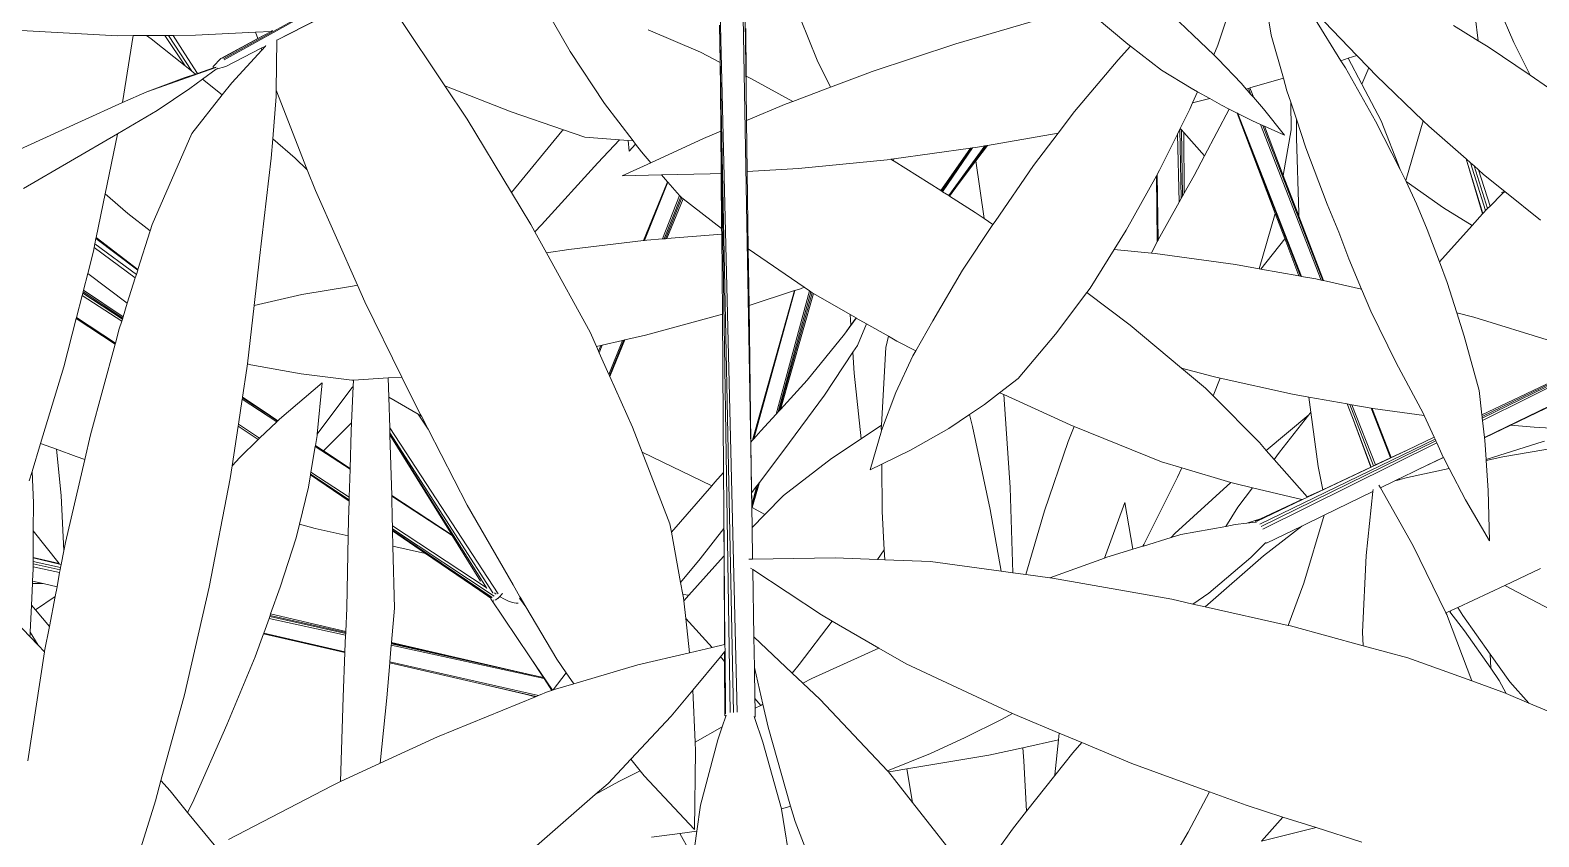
# Model space of a CAD drawing. Header units: millimetres. Extents: x 18 to 174501, y 22 to 24571.
# Drawn here: x 22098.4 to 22337.6, y 15896.5 to 16024.5 of the extents above; entities that cross this region are included whole.
import ezdxf

# ---------------------------------------------------------------- set-up
doc = ezdxf.new("R2010")
doc.units = ezdxf.units.MM
doc.header["$MEASUREMENT"] = 0
doc.layers.add('Edges', color=7, linetype='Continuous', lineweight=18)

# ---------------------------------------------------------------- blocks, each defined once
blk = doc.blocks.new('BAMBOOPLAN')
at = {"layer": 'Edges'}
for p, q in [((2.5175, 1.8191), (3.5156, 2.3341)), ((3.5114, 2.3166), (3.5606, 0.2952)), ((3.5933, 0.7654), (3.5665, 2.3171)), ((3.5809, 1.7088), (3.5729, 2.317)), ((2.9433, 2.0792), (2.3983, 1.7749)), ((2.8444, 2.0245), (2.3966, 1.7766)), ((2.5175, 1.819), (2.7476, 1.936)), ((3.7416, 1.7738), (3.6827, 1.92)), ((4.6498, 1.8082), (4.6882, 1.9261)), ((4.7705, 1.8306), (4.7558, 1.9212)), ((3.1268, 1.8894), (3.182, 1.7934)), ((4.5939, 1.8305), (4.5298, 1.8908)), ((5.2863, 1.8926), (5.3203, 1.8143)), ((2.8982, 1.7157), (2.7935, 1.8727)), ((3.5206, 1.8533), (3.552, 0.2951)), ((3.5206, 1.8533), (3.5219, 1.7684)), ((3.5801, 1.8458), (3.5807, 1.7375)), ((4.056, 1.8112), (4.2522, 1.8686)), ((4.4454, 1.8105), (4.3712, 1.8721)), ((4.9284, 1.7726), (4.8684, 1.869)), ((4.9644, 1.7846), (4.8908, 1.8611)), ((5.2393, 1.8177), (5.1831, 1.8523)), ((5.2393, 1.8177), (5.2323, 1.8737)), ((1.9248, 1.8417), (2.1562, 1.8293)), ((2.1562, 1.8293), (2.1924, 1.8295)), ((2.1678, 1.6776), (2.1924, 1.8295)), ((2.1924, 1.8295), (2.2225, 1.8297)), ((2.2225, 1.8297), (2.2639, 1.83)), ((2.2325, 1.8225), (2.2225, 1.8297)), ((2.3097, 1.7614), (2.2325, 1.8225)), ((2.3097, 1.7614), (2.2639, 1.83)), ((2.2639, 1.83), (2.272, 1.83)), ((2.272, 1.83), (2.2824, 1.8301)), ((2.3253, 1.7491), (2.272, 1.83)), ((2.2824, 1.8301), (2.3094, 1.7881)), ((2.2824, 1.8301), (2.2828, 1.8301)), ((2.2828, 1.8301), (2.3335, 1.8305)), ((2.2828, 1.8301), (2.3094, 1.7881)), ((2.3335, 1.8305), (2.4694, 1.8373)), ((2.392, 1.7785), (2.4744, 1.8229)), ((2.3933, 1.7785), (2.4874, 1.8298)), ((2.4694, 1.8373), (2.5044, 1.8391)), ((2.4744, 1.8229), (2.4694, 1.8373)), ((2.4744, 1.8229), (2.4874, 1.8298)), ((2.4874, 1.8298), (2.5044, 1.8391)), ((2.5044, 1.8391), (2.5077, 1.8409)), ((2.5162, 1.706), (2.5175, 1.819)), ((2.5175, 1.8191), (2.5176, 1.8202)), ((2.5175, 1.819), (2.5175, 1.8191)), ((3.3585, 1.8431), (3.477, 1.792)), ((4.6401, 1.7862), (4.5939, 1.8305)), ((4.7981, 1.7331), (4.7705, 1.8306)), ((5.2619, 1.8038), (5.2393, 1.8177)), ((5.3203, 1.8143), (5.3567, 1.7398)), ((2.3094, 1.7881), (2.3378, 1.744)), ((2.391, 1.7779), (2.3736, 1.7596)), ((2.392, 1.7785), (2.391, 1.7779)), ((2.4018, 1.7594), (2.4821, 1.8008)), ((2.4155, 1.7228), (2.4834, 1.7969)), ((2.4821, 1.8008), (2.4915, 1.8057)), ((2.4834, 1.7969), (2.4821, 1.8008)), ((2.4834, 1.7969), (2.4915, 1.8057)), ((2.4915, 1.8057), (2.4929, 1.8073)), ((3.182, 1.7934), (3.2598, 1.676)), ((3.477, 1.792), (3.5219, 1.7684)), ((3.8644, 1.7473), (4.056, 1.8112)), ((4.4233, 1.7747), (4.4517, 1.8056)), ((4.4517, 1.8056), (4.4454, 1.8105)), ((4.5217, 1.7514), (4.4517, 1.8056)), ((4.6401, 1.7862), (4.6498, 1.8082)), ((4.6497, 1.7769), (4.6401, 1.7862)), ((4.9284, 1.7726), (4.945, 1.7782)), ((4.945, 1.7782), (4.9644, 1.7846)), ((4.9758, 1.7198), (4.945, 1.7782)), ((4.9913, 1.7566), (4.9644, 1.7846)), ((5.3567, 1.7398), (5.2619, 1.8038)), ((2.2228, 1.7023), (2.379, 1.7576)), ((2.3253, 1.7491), (2.3097, 1.7614)), ((2.3336, 1.7425), (2.3253, 1.7491)), ((2.3336, 1.7425), (2.3378, 1.744)), ((2.3378, 1.744), (2.3742, 1.7562)), ((2.3488, 1.7305), (2.3802, 1.7533)), ((2.3736, 1.7596), (2.3734, 1.7591)), ((2.3734, 1.7591), (2.3734, 1.7585)), ((2.3734, 1.7585), (2.3736, 1.7577)), ((2.3736, 1.7577), (2.3739, 1.7568)), ((2.3739, 1.7568), (2.3742, 1.7562)), ((2.3742, 1.7562), (2.38, 1.7582)), ((2.4018, 1.7594), (2.3802, 1.7533)), ((2.3802, 1.7533), (2.3818, 1.7545)), ((2.383, 1.7553), (2.3839, 1.756)), ((2.4004, 1.7594), (2.4006, 1.7595)), ((3.5219, 1.7684), (3.5228, 1.7097)), ((3.7716, 1.7126), (3.7416, 1.7738)), ((3.7716, 1.7126), (3.8623, 1.7466)), ((3.8623, 1.7466), (3.8644, 1.7473)), ((4.3247, 1.6572), (4.4233, 1.7747)), ((4.5889, 1.7102), (4.5217, 1.7514)), ((4.7028, 1.7212), (4.6497, 1.7769)), ((4.9384, 1.7565), (4.9284, 1.7726)), ((5.0063, 1.6358), (4.9384, 1.7565)), ((4.9758, 1.7198), (4.9913, 1.7566)), ((5.0084, 1.7389), (4.9913, 1.7566)), ((2.2228, 1.7023), (2.3074, 1.7337)), ((2.2465, 1.6598), (2.3206, 1.71)), ((2.3074, 1.7337), (2.3336, 1.7425)), ((2.3206, 1.71), (2.3488, 1.7305)), ((2.3936, 1.695), (2.3488, 1.7305)), ((2.3936, 1.695), (2.4155, 1.7228)), ((2.8982, 1.7157), (3.0484, 1.6566)), ((2.9485, 1.6403), (2.8982, 1.7157)), ((3.5228, 1.7097), (3.5443, 0.2945)), ((3.5236, 1.6132), (3.5228, 1.7097)), ((3.5807, 1.7375), (3.5912, 1.732)), ((3.5807, 1.7375), (3.5809, 1.7088)), ((3.5912, 1.732), (3.6862, 1.6805)), ((3.6862, 1.6805), (3.7716, 1.7126)), ((4.6031, 1.7023), (4.5889, 1.7102)), ((4.7139, 1.7084), (4.7028, 1.7212)), ((4.7148, 1.7087), (4.7191, 1.71)), ((4.7191, 1.71), (4.7221, 1.7108)), ((4.7244, 1.6964), (4.7191, 1.71)), ((4.7221, 1.7108), (4.7222, 1.7109)), ((4.7269, 1.6981), (4.7221, 1.7108)), ((4.7222, 1.7109), (4.7981, 1.7331)), ((4.7222, 1.7109), (4.7269, 1.6981)), ((4.8061, 1.7045), (4.7981, 1.7331)), ((5.0197, 1.6365), (4.9758, 1.7198)), ((5.1148, 1.6367), (5.0084, 1.7389)), ((5.3987, 1.7114), (5.3567, 1.7398)), ((2.0747, 1.6356), (2.1678, 1.6776)), ((2.1678, 1.6776), (2.2228, 1.7023)), ((2.3246, 1.6077), (2.3936, 1.695)), ((2.5084, 1.5957), (2.516, 1.6914)), ((2.516, 1.6914), (2.5162, 1.706)), ((2.5866, 1.5256), (2.5162, 1.706)), ((3.2598, 1.676), (3.3246, 1.5908)), ((3.5818, 1.6375), (3.5809, 1.7088)), ((3.5818, 1.6375), (3.6714, 1.675)), ((3.6714, 1.675), (3.6862, 1.6805)), ((4.5858, 1.6632), (4.5919, 1.6769)), ((4.5919, 1.6769), (4.6031, 1.7023)), ((4.5919, 1.6769), (4.631, 1.6868)), ((4.631, 1.6868), (4.6031, 1.7023)), ((4.6578, 1.6719), (4.631, 1.6868)), ((4.7139, 1.7084), (4.7148, 1.7087)), ((4.7158, 1.7062), (4.7139, 1.7084)), ((4.7158, 1.7062), (4.7148, 1.7087)), ((4.7244, 1.6964), (4.7158, 1.7062)), ((4.7301, 1.6899), (4.7244, 1.6964)), ((4.7301, 1.6899), (4.7269, 1.6981)), ((4.7531, 1.6635), (4.7301, 1.6899)), ((4.8146, 1.6788), (4.8061, 1.7045)), ((4.8159, 1.6158), (4.8146, 1.6788)), ((4.8273, 1.6405), (4.8146, 1.6788)), ((2.1565, 1.6072), (2.2465, 1.6598)), ((3.0484, 1.6566), (3.1667, 1.6159)), ((4.2879, 1.6087), (4.3247, 1.6572)), ((4.5641, 1.6193), (4.5858, 1.6632)), ((4.6753, 1.6631), (4.6193, 1.5572)), ((4.6753, 1.6631), (4.6578, 1.6719)), ((4.6936, 1.6539), (4.6753, 1.6631)), ((4.7795, 1.4263), (4.6936, 1.6539)), ((4.6939, 1.6537), (4.6936, 1.6539)), ((4.6939, 1.6537), (4.8364, 1.2842)), ((4.6949, 1.6532), (4.6939, 1.6537)), ((4.6949, 1.6532), (4.8393, 1.2837)), ((4.7283, 1.6364), (4.6949, 1.6532)), ((4.8003, 1.604), (4.7531, 1.6635)), ((1.8998, 1.5556), (2.0747, 1.6356)), ((1.9432, 1.4828), (2.1565, 1.6072)), ((2.1562, 1.6058), (2.1565, 1.6072)), ((2.2348, 1.4011), (2.3246, 1.6077)), ((3.0492, 1.474), (2.9485, 1.6403)), ((3.0492, 1.474), (3.1632, 1.6126)), ((3.1632, 1.6126), (3.1667, 1.6159)), ((3.1667, 1.6159), (3.2153, 1.5992)), ((3.4839, 1.5966), (3.5236, 1.6132)), ((3.5243, 1.5176), (3.5236, 1.6132)), ((3.5833, 1.5212), (3.5818, 1.6375)), ((4.1274, 1.5805), (4.2879, 1.6087)), ((4.2317, 1.5349), (4.2879, 1.6087)), ((4.5577, 1.6064), (4.5631, 1.6173)), ((4.5631, 1.6173), (4.5641, 1.6193)), ((4.5664, 1.4601), (4.5631, 1.6173)), ((4.5672, 1.6159), (4.5641, 1.6193)), ((4.5696, 1.4659), (4.5672, 1.6159)), ((4.5722, 1.6103), (4.5672, 1.6159)), ((4.5722, 1.6103), (4.5734, 1.4727)), ((4.6193, 1.5572), (4.5722, 1.6103)), ((4.7462, 1.6284), (4.7283, 1.6364)), ((4.8839, 1.2752), (4.7462, 1.6284)), ((4.7515, 1.626), (4.7462, 1.6284)), ((4.8872, 1.2744), (4.7515, 1.626)), ((4.755, 1.6244), (4.7515, 1.626)), ((4.8003, 1.604), (4.755, 1.6244)), ((4.7976, 1.5127), (4.755, 1.6244)), ((4.7976, 1.5127), (4.8159, 1.6158)), ((4.8274, 1.5978), (4.8273, 1.6405)), ((4.8489, 1.5752), (4.8273, 1.6405)), ((5.0624, 1.5264), (5.0063, 1.6358)), ((5.0624, 1.5264), (5.0197, 1.6365)), ((5.0751, 1.5008), (5.1148, 1.6367)), ((5.1275, 1.6244), (5.1148, 1.6367)), ((5.2119, 1.55), (5.1275, 1.6244)), ((2.1286, 1.471), (2.1562, 1.6058)), ((2.5049, 1.5514), (2.5084, 1.5957)), ((2.5592, 1.5517), (2.5084, 1.5957)), ((3.2153, 1.5992), (3.2938, 1.5931)), ((3.2446, 1.5413), (3.2938, 1.5931)), ((3.2938, 1.5931), (3.3137, 1.5916)), ((3.3157, 1.5674), (3.3137, 1.5916)), ((3.3137, 1.5916), (3.3246, 1.5908)), ((3.3157, 1.5674), (3.3302, 1.5834)), ((3.3246, 1.5908), (3.3302, 1.5834)), ((3.3302, 1.5834), (3.3434, 1.5661)), ((3.3649, 1.5415), (3.4839, 1.5966)), ((3.9155, 1.5503), (4.0889, 1.5742)), ((4.0915, 1.5745), (4.0244, 1.4766)), ((4.0935, 1.5748), (4.0259, 1.4757)), ((4.0397, 1.4669), (4.1212, 1.5794)), ((4.0401, 1.5038), (4.0889, 1.5742)), ((4.0409, 1.4662), (4.1245, 1.58)), ((4.0556, 1.4849), (4.1266, 1.5804)), ((4.0889, 1.5742), (4.0915, 1.5745)), ((4.0915, 1.5745), (4.0935, 1.5748)), ((4.0935, 1.5748), (4.1008, 1.5758)), ((4.1008, 1.5758), (4.1212, 1.5794)), ((4.1014, 1.5458), (4.1274, 1.5805)), ((4.1212, 1.5794), (4.1245, 1.58)), ((4.1245, 1.58), (4.1266, 1.5804)), ((4.1266, 1.5804), (4.1274, 1.5805)), ((4.5171, 1.5242), (4.5577, 1.6064)), ((4.5616, 1.4516), (4.5577, 1.6064)), ((4.8326, 1.4267), (4.8274, 1.5978)), ((4.8969, 1.4472), (4.8489, 1.5752)), ((2.4786, 1.325), (2.5049, 1.5514)), ((2.5866, 1.5256), (2.5592, 1.5517)), ((3.1175, 1.4009), (3.2446, 1.5413)), ((3.3001, 1.5116), (3.3649, 1.5415)), ((3.3434, 1.5661), (3.3649, 1.5415)), ((3.6993, 1.5282), (3.9, 1.5482)), ((3.9, 1.5482), (3.9088, 1.5494)), ((3.9088, 1.5494), (3.9155, 1.5503)), ((3.9088, 1.5494), (3.9144, 1.546)), ((3.9144, 1.546), (3.9155, 1.5503)), ((3.9144, 1.546), (3.9161, 1.545)), ((3.9161, 1.545), (4.0221, 1.4781)), ((4.0556, 1.4849), (4.1014, 1.5458)), ((4.12, 1.4149), (4.1014, 1.5458)), ((4.5956, 1.5126), (4.6193, 1.5572)), ((5.2493, 1.4256), (5.2119, 1.55)), ((5.212, 1.5499), (5.2119, 1.55)), ((5.2498, 1.4261), (5.212, 1.5499)), ((5.2221, 1.541), (5.212, 1.5499)), ((5.2221, 1.541), (5.256, 1.4327)), ((5.23, 1.534), (5.2221, 1.541)), ((2.6051, 1.4784), (2.5866, 1.5256)), ((3.3001, 1.5116), (3.3893, 1.5136)), ((3.3893, 1.5136), (3.4992, 1.516)), ((3.3893, 1.5136), (3.4028, 1.4982)), ((3.4992, 1.516), (3.5243, 1.5176)), ((3.5253, 1.3925), (3.5243, 1.5176)), ((3.5833, 1.5212), (3.6993, 1.5282)), ((3.5856, 1.3464), (3.5833, 1.5212)), ((4.1446, 1.4081), (4.2317, 1.5349)), ((4.4418, 1.3887), (4.5102, 1.5118)), ((4.5102, 1.5118), (4.5118, 1.5147)), ((4.5102, 1.5118), (4.5123, 1.3627)), ((4.5118, 1.5147), (4.5171, 1.5242)), ((4.5118, 1.5147), (4.5144, 1.3669)), ((4.5734, 1.4727), (4.5956, 1.5126)), ((4.8313, 1.4244), (4.7976, 1.5127)), ((5.0695, 1.5126), (5.0624, 1.5264)), ((5.075, 1.5007), (5.0695, 1.5126)), ((5.23, 1.534), (5.2607, 1.4374)), ((5.2399, 1.5253), (5.23, 1.534)), ((5.2399, 1.5253), (5.2664, 1.4432)), ((5.2516, 1.515), (5.2399, 1.5253)), ((5.2993, 1.4764), (5.2516, 1.515)), ((2.1082, 1.3718), (2.1286, 1.471)), ((2.1798, 1.4265), (2.1286, 1.471)), ((2.6999, 1.2638), (2.6051, 1.4784)), ((3.0932, 1.4015), (3.0492, 1.474)), ((3.4028, 1.4982), (3.3485, 1.3648)), ((3.4035, 1.4974), (3.3502, 1.365)), ((3.4028, 1.4982), (3.4035, 1.4974)), ((3.4035, 1.4974), (3.4299, 1.4671)), ((4.0221, 1.4781), (4.0401, 1.5038)), ((4.0221, 1.4781), (4.0222, 1.478)), ((4.0222, 1.478), (4.0401, 1.5038)), ((4.0222, 1.478), (4.0244, 1.4766)), ((4.0244, 1.4766), (4.0259, 1.4757)), ((4.0259, 1.4757), (4.0397, 1.4669)), ((4.0415, 1.4658), (4.0556, 1.4849)), ((4.5696, 1.4659), (4.5734, 1.4727)), ((5.075, 1.5007), (5.0751, 1.5008)), ((5.076, 1.4985), (5.075, 1.5007)), ((5.076, 1.4985), (5.1609, 1.439)), ((5.0993, 1.4483), (5.076, 1.4985)), ((5.2664, 1.4432), (5.2937, 1.4707)), ((5.2993, 1.4764), (5.2921, 1.4741)), ((5.2937, 1.4707), (5.2993, 1.4764)), ((5.3802, 1.4109), (5.2993, 1.4764)), ((3.391, 1.3685), (3.4299, 1.4671)), ((3.3951, 1.3688), (3.433, 1.4637)), ((3.3978, 1.369), (3.4354, 1.4619)), ((3.4383, 1.4596), (3.4009, 1.3693)), ((3.4299, 1.4671), (3.4327, 1.4639)), ((3.4327, 1.4639), (3.433, 1.4637)), ((3.433, 1.4637), (3.4354, 1.4619)), ((3.4354, 1.4619), (3.4383, 1.4596)), ((3.4383, 1.4596), (3.5253, 1.3925)), ((4.0397, 1.4669), (4.0409, 1.4662)), ((4.0409, 1.4662), (4.0415, 1.4658)), ((4.0415, 1.4658), (4.0999, 1.4289)), ((4.5144, 1.3669), (4.5616, 1.4516)), ((4.5616, 1.4516), (4.5664, 1.4601)), ((4.5664, 1.4601), (4.5696, 1.4659)), ((4.9234, 1.384), (4.8969, 1.4472)), ((5.1239, 1.3903), (5.0993, 1.4483)), ((5.1609, 1.439), (5.2255, 1.3991)), ((5.256, 1.4327), (5.2607, 1.4374)), ((5.2607, 1.4374), (5.2664, 1.4432)), ((2.2302, 1.3866), (2.1798, 1.4265)), ((3.1024, 1.3846), (3.0932, 1.4015)), ((4.0999, 1.4289), (4.12, 1.4149)), ((4.12, 1.4149), (4.14, 1.4011)), ((4.14, 1.4011), (4.1446, 1.4081)), ((4.743, 1.3009), (4.7795, 1.4263)), ((4.8011, 1.3692), (4.7795, 1.4263)), ((4.8313, 1.4244), (4.8326, 1.4267)), ((4.8328, 1.4205), (4.8313, 1.4244)), ((4.8328, 1.4205), (4.8326, 1.4267)), ((4.8886, 1.2741), (4.8328, 1.4205)), ((5.2255, 1.3991), (5.2493, 1.4256)), ((5.2493, 1.4256), (5.2498, 1.4261)), ((5.2498, 1.4261), (5.2528, 1.4295)), ((5.2528, 1.4295), (5.256, 1.4327)), ((2.1053, 1.3578), (2.1078, 1.3698)), ((2.1078, 1.3698), (2.1082, 1.3718)), ((2.1078, 1.3698), (2.2024, 1.2981)), ((2.1082, 1.3718), (2.2028, 1.2991)), ((2.2028, 1.2991), (2.2302, 1.3866)), ((2.2302, 1.3866), (2.2348, 1.4011)), ((3.1024, 1.3846), (3.1175, 1.4009)), ((3.1286, 1.3369), (3.1024, 1.3846)), ((3.3555, 1.3656), (3.391, 1.3685)), ((3.391, 1.3685), (3.3951, 1.3688)), ((3.3951, 1.3688), (3.3978, 1.369)), ((3.3978, 1.369), (3.4009, 1.3693)), ((3.4009, 1.3693), (3.5254, 1.3792)), ((3.5254, 1.3792), (3.5253, 1.3925)), ((3.5269, 1.1977), (3.5254, 1.3792)), ((4.0712, 1.2975), (4.14, 1.4011)), ((4.4144, 1.3446), (4.4418, 1.3887)), ((4.747, 1.3002), (4.8009, 1.3688)), ((4.8009, 1.3688), (4.8011, 1.3692)), ((4.8329, 1.2848), (4.8011, 1.3692)), ((4.9461, 1.3237), (4.9234, 1.384)), ((5.1515, 1.3168), (5.1239, 1.3903)), ((5.1515, 1.3168), (5.2255, 1.3991)), ((2.089, 1.2901), (2.1018, 1.3405)), ((2.1018, 1.3405), (2.1035, 1.3488)), ((2.1035, 1.3488), (2.1053, 1.3578)), ((2.1969, 1.2805), (2.1035, 1.3488)), ((2.1993, 1.288), (2.1053, 1.3578)), ((3.1286, 1.3369), (3.1788, 1.3447)), ((3.2273, 1.1569), (3.1286, 1.3369)), ((3.1788, 1.3447), (3.3485, 1.3648)), ((3.3485, 1.3648), (3.3502, 1.365)), ((3.3502, 1.365), (3.3555, 1.3656)), ((3.5856, 1.3464), (3.7119, 1.2593)), ((3.5873, 1.2174), (3.5856, 1.3464)), ((4.3602, 1.257), (4.4144, 1.3446)), ((4.4144, 1.3446), (4.4991, 1.3364)), ((4.4991, 1.3364), (4.5123, 1.3627)), ((4.4991, 1.3364), (4.5072, 1.3356)), ((4.5072, 1.3356), (4.6897, 1.3105)), ((4.5123, 1.3627), (4.5139, 1.366)), ((4.5139, 1.366), (4.5144, 1.3669)), ((2.2024, 1.2981), (2.2028, 1.2991)), ((2.4663, 1.2177), (2.4786, 1.325)), ((4.6897, 1.3105), (4.743, 1.3009)), ((4.743, 1.3009), (4.747, 1.3002)), ((4.747, 1.3002), (4.8329, 1.2848)), ((4.9752, 1.255), (4.9461, 1.3237)), ((5.1692, 1.2697), (5.1515, 1.3168)), ((2.0794, 1.2525), (2.089, 1.2901)), ((2.089, 1.2901), (2.1788, 1.2227)), ((2.1788, 1.2227), (2.1969, 1.2805)), ((2.1969, 1.2805), (2.1993, 1.288)), ((2.1993, 1.288), (2.2024, 1.2981)), ((4.0038, 1.183), (4.0712, 1.2975)), ((4.8329, 1.2848), (4.8364, 1.2842)), ((4.8364, 1.2842), (4.8393, 1.2837)), ((4.8393, 1.2837), (4.8712, 1.278)), ((4.8712, 1.278), (4.8839, 1.2752)), ((4.8839, 1.2752), (4.8872, 1.2744)), ((4.8872, 1.2744), (4.8886, 1.2741)), ((4.8886, 1.2741), (4.9752, 1.255)), ((5.191, 1.2012), (5.1692, 1.2697)), ((2.0637, 1.1905), (2.0764, 1.2407)), ((2.0764, 1.2407), (2.0777, 1.2456)), ((2.1661, 1.1824), (2.0764, 1.2407)), ((2.0777, 1.2456), (2.0785, 1.2488)), ((2.1675, 1.1867), (2.0777, 1.2456)), ((2.0785, 1.2488), (2.0794, 1.2525)), ((2.1683, 1.1893), (2.0785, 1.2488)), ((2.0794, 1.2525), (2.1692, 1.1921)), ((2.4663, 1.2177), (2.5741, 1.2423)), ((2.5741, 1.2423), (2.6889, 1.2616)), ((2.6889, 1.2616), (2.6999, 1.2638)), ((2.7167, 1.2257), (2.6999, 1.2638)), ((3.5873, 1.2174), (3.6905, 1.2513)), ((3.6905, 1.2513), (3.595, 0.9121)), ((3.6912, 1.2515), (3.598, 0.9156)), ((3.6488, 0.9715), (3.7241, 1.2509)), ((3.653, 0.9762), (3.7276, 1.2484)), ((3.6556, 0.9789), (3.7303, 1.2466)), ((3.7337, 1.2445), (3.6583, 0.9819)), ((3.6905, 1.2513), (3.6912, 1.2515)), ((3.6912, 1.2515), (3.7041, 1.2558)), ((3.7041, 1.2558), (3.7119, 1.2593)), ((3.7119, 1.2593), (3.7241, 1.2509)), ((3.7241, 1.2509), (3.7276, 1.2484)), ((3.7276, 1.2484), (3.7303, 1.2466)), ((3.7303, 1.2466), (3.732, 1.2454)), ((3.732, 1.2454), (3.7337, 1.2445)), ((3.7337, 1.2445), (3.8167, 1.1971)), ((4.2814, 1.1525), (4.353, 1.2475)), ((4.353, 1.2475), (4.3602, 1.257)), ((4.353, 1.2475), (4.4506, 1.1727)), ((4.9964, 1.2049), (4.9752, 1.255)), ((2.1692, 1.1921), (2.1788, 1.2227)), ((2.4511, 1.0852), (2.4663, 1.2177)), ((2.8008, 1.0555), (2.7167, 1.2257)), ((3.3527, 1.1505), (3.5269, 1.1977)), ((3.5297, 0.8389), (3.5269, 1.1977)), ((3.5914, 0.9081), (3.5873, 1.2174)), ((3.8183, 1.1731), (3.8167, 1.1971)), ((3.8167, 1.1971), (3.8299, 1.1895)), ((5.0532, 1.0879), (4.9964, 1.2049)), ((5.191, 1.2012), (5.2293, 1.1911)), ((5.2079, 1.1479), (5.191, 1.2012)), ((2.0352, 1.0785), (2.0631, 1.1884)), ((2.0631, 1.1884), (2.0637, 1.1905)), ((2.0631, 1.1884), (2.1511, 1.1299)), ((2.0637, 1.1905), (2.1518, 1.1324)), ((2.1518, 1.1324), (2.1606, 1.1648)), ((2.1606, 1.1648), (2.1661, 1.1824)), ((2.1661, 1.1824), (2.1675, 1.1867)), ((2.1675, 1.1867), (2.1683, 1.1893)), ((2.1683, 1.1893), (2.1692, 1.1921)), ((3.8039, 1.1526), (3.8303, 1.1893)), ((3.8039, 1.1526), (3.8183, 1.1731)), ((3.8183, 1.1731), (3.8299, 1.1895)), ((3.8299, 1.1895), (3.8303, 1.1893)), ((3.8303, 1.1893), (3.8537, 1.176)), ((3.8329, 1.1273), (3.8537, 1.176)), ((3.8537, 1.176), (3.903, 1.1478)), ((3.965, 1.115), (4.0038, 1.183)), ((4.4506, 1.1727), (4.5674, 1.0754)), ((5.2293, 1.1911), (5.4051, 1.137)), ((5.7045, 1.1864), (5.248, 0.9657)), ((5.7055, 1.1858), (5.2484, 0.9621)), ((5.7079, 1.1843), (5.249, 0.9572)), ((2.0952, 0.9244), (2.1511, 1.1299)), ((2.1511, 1.1299), (2.1518, 1.1324)), ((3.2416, 1.1248), (3.2273, 1.1569)), ((3.2547, 1.1278), (3.3003, 1.1384)), ((3.27, 1.0613), (3.3003, 1.1384)), ((3.2712, 1.0584), (3.3034, 1.1391)), ((3.2717, 1.0574), (3.3049, 1.1394)), ((3.3061, 1.1397), (3.2719, 1.057)), ((3.3003, 1.1384), (3.3034, 1.1391)), ((3.3034, 1.1391), (3.3049, 1.1394)), ((3.3049, 1.1394), (3.3061, 1.1397)), ((3.3061, 1.1397), (3.3527, 1.1505)), ((3.7192, 1.0485), (3.8039, 1.1526)), ((3.8974, 1.1221), (3.903, 1.1478)), ((3.903, 1.1478), (3.9219, 1.1371)), ((3.9219, 1.1371), (3.965, 1.115)), ((4.1968, 1.0524), (4.2814, 1.1525)), ((5.2413, 1.0249), (5.2079, 1.1479)), ((5.2533, 0.9185), (5.7487, 1.1593)), ((3.2416, 1.1248), (3.2517, 1.1271)), ((3.2464, 1.114), (3.2416, 1.1248)), ((3.2517, 1.1271), (3.2464, 1.114)), ((3.2479, 1.1107), (3.2464, 1.114)), ((3.2547, 1.1278), (3.2479, 1.1107)), ((3.27, 1.0613), (3.2479, 1.1107)), ((3.2517, 1.1271), (3.2547, 1.1278)), ((3.7584, 1.0144), (3.8226, 1.1116)), ((3.8226, 1.1116), (3.8329, 1.1273)), ((3.8258, 1.0639), (3.8226, 1.1116)), ((3.8874, 0.9464), (3.8974, 1.1221)), ((3.9196, 1.0205), (3.9585, 1.1036)), ((3.9585, 1.1036), (3.965, 1.115)), ((5.2475, 0.9701), (5.5156, 1.0973)), ((1.9823, 0.9051), (2.0352, 1.0785)), ((2.4399, 1.0098), (2.4498, 1.0745)), ((2.4498, 1.0745), (2.4511, 1.0852)), ((2.4511, 1.0852), (2.4589, 1.0833)), ((2.4589, 1.0833), (2.5726, 1.0625)), ((2.5726, 1.0625), (2.6872, 1.0483)), ((3.2712, 1.0584), (3.27, 1.0613)), ((3.8415, 0.9156), (3.8258, 1.0639)), ((4.5674, 1.0754), (4.6389, 1.0565)), ((4.5674, 1.0754), (4.6217, 1.0302)), ((5.1146, 0.9733), (5.0532, 1.0879)), ((5.3131, 0.9465), (5.5782, 1.074)), ((2.6202, 1.0421), (2.5235, 0.96)), ((2.6202, 1.0421), (2.6092, 0.9262)), ((2.6092, 0.9262), (2.6878, 1.0306)), ((2.6907, 1.0341), (2.687, 0.9519)), ((2.6872, 1.0483), (2.6913, 1.0486)), ((2.6878, 1.0306), (2.6907, 1.0341)), ((2.6913, 1.0486), (2.6907, 1.0341)), ((2.6913, 1.0486), (2.7701, 1.0536)), ((2.7701, 1.0536), (2.8008, 1.0555)), ((2.7701, 1.0536), (2.7714, 1.0101)), ((2.8395, 0.9774), (2.8008, 1.0555)), ((3.2717, 1.0574), (3.2712, 1.0584)), ((3.2719, 1.057), (3.2717, 1.0574)), ((3.3233, 0.9419), (3.2719, 1.057)), ((3.6583, 0.9819), (3.7192, 1.0485)), ((4.155, 1.0199), (4.1968, 1.0524)), ((4.6217, 1.0302), (4.6388, 1.0128)), ((4.6388, 1.0128), (4.6546, 1.0531)), ((4.6389, 1.0565), (4.6546, 1.0531)), ((4.6546, 1.0531), (4.8189, 1.0167)), ((2.4305, 0.9484), (2.4392, 1.005)), ((2.4392, 1.005), (2.4397, 1.0083)), ((2.5175, 0.9542), (2.4392, 1.005)), ((2.4397, 1.0083), (2.4399, 1.0094)), ((2.5194, 0.956), (2.4397, 1.0083)), ((2.4399, 1.0098), (2.4887, 0.977)), ((2.4399, 1.0094), (2.4399, 1.0098)), ((2.4887, 0.977), (2.4399, 1.0094)), ((2.8374, 0.9711), (2.7714, 1.0101)), ((2.7714, 1.0101), (2.7735, 0.9404)), ((3.6665, 0.8899), (3.7584, 1.0144)), ((3.8872, 0.9342), (3.9196, 1.0205)), ((4.0869, 0.9706), (4.1211, 0.9935)), ((4.1211, 0.9935), (4.155, 1.0199)), ((4.155, 1.0199), (4.1644, 1.0157)), ((4.1788, 0.8049), (4.1644, 1.0157)), ((4.1644, 1.0157), (4.3152, 0.947)), ((4.6388, 1.0128), (4.7436, 0.9067)), ((4.8189, 1.0167), (4.8558, 1.0101)), ((4.8604, 0.9761), (4.8558, 1.0101)), ((4.8558, 1.0101), (4.9425, 0.9945)), ((4.9542, 0.9637), (4.9425, 0.9945)), ((4.9425, 0.9945), (4.9484, 0.9935)), ((4.9484, 0.9935), (5.0022, 0.854)), ((4.9484, 0.9935), (4.953, 0.9927)), ((4.953, 0.9927), (5.0064, 0.856)), ((4.953, 0.9927), (4.9971, 0.9848)), ((5.2475, 0.9701), (5.2413, 1.0249)), ((2.5198, 0.9564), (2.4887, 0.977)), ((2.5235, 0.96), (2.5198, 0.9564)), ((2.8602, 0.937), (2.8374, 0.9711)), ((2.845, 0.9666), (2.8374, 0.9711)), ((2.845, 0.9666), (2.8395, 0.9774)), ((2.8602, 0.937), (2.845, 0.9666)), ((3.6141, 0.9336), (3.6488, 0.9715)), ((3.6488, 0.9715), (3.653, 0.9762)), ((3.653, 0.9762), (3.6556, 0.9789)), ((3.6556, 0.9789), (3.6583, 0.9819)), ((4.0399, 0.9391), (4.0869, 0.9706)), ((4.0934, 0.9432), (4.0869, 0.9706)), ((4.7592, 0.889), (4.8555, 0.9699)), ((4.7894, 0.8849), (4.8555, 0.9699)), ((4.8555, 0.9699), (4.8604, 0.9761)), ((4.8771, 0.8528), (4.8604, 0.9761)), ((4.9961, 0.8512), (4.9542, 0.9637)), ((4.9966, 0.8514), (4.9542, 0.9637)), ((5.041, 0.8722), (4.9971, 0.9848)), ((4.9971, 0.9848), (4.999, 0.9844)), ((5.0013, 0.9784), (4.999, 0.9844)), ((4.999, 0.9844), (4.9991, 0.9844)), ((5.0013, 0.9784), (4.9991, 0.9844)), ((4.9991, 0.9844), (5.0004, 0.9842)), ((5.0004, 0.9842), (5.117, 0.9681)), ((5.0421, 0.8728), (5.0013, 0.9784)), ((5.117, 0.9681), (5.1146, 0.9733)), ((5.1395, 0.9188), (5.117, 0.9681)), ((5.248, 0.9657), (5.2475, 0.9701)), ((5.2484, 0.9621), (5.248, 0.9657)), ((5.249, 0.9572), (5.2484, 0.9621)), ((5.2533, 0.9185), (5.249, 0.9572)), ((2.0822, 0.8685), (2.0952, 0.9244)), ((2.4161, 0.8539), (2.4299, 0.9443)), ((2.4299, 0.9443), (2.4305, 0.9484)), ((2.4299, 0.9443), (2.4571, 0.9262)), ((2.4305, 0.9484), (2.4786, 0.9167)), ((2.4755, 0.9137), (2.4571, 0.9262)), ((2.4571, 0.9262), (2.4756, 0.9138)), ((2.5175, 0.9542), (2.4786, 0.9167)), ((2.5194, 0.956), (2.5175, 0.9542)), ((2.5198, 0.9564), (2.5194, 0.956)), ((2.6089, 0.923), (2.605, 0.8999)), ((2.6092, 0.9262), (2.6089, 0.923)), ((2.6229, 0.8881), (2.687, 0.9519)), ((2.6862, 0.9329), (2.6835, 0.8484)), ((2.687, 0.9519), (2.6862, 0.9329)), ((2.7735, 0.9404), (3.0188, 0.5635)), ((2.7735, 0.9404), (2.7737, 0.9325)), ((2.7737, 0.9325), (2.7738, 0.9288)), ((2.7738, 0.9288), (3.0068, 0.566)), ((2.7738, 0.9288), (2.7739, 0.9251)), ((2.9924, 0.5771), (2.7739, 0.9251)), ((2.7739, 0.9251), (2.7739, 0.9241)), ((2.9145, 0.6969), (2.7739, 0.9241)), ((2.7739, 0.9241), (2.7777, 0.7866)), ((2.9484, 0.7647), (2.8602, 0.937)), ((3.3453, 0.8849), (3.3233, 0.9419)), ((3.598, 0.9156), (3.6141, 0.9336)), ((3.8873, 0.9464), (3.8415, 0.9156)), ((3.8616, 0.8447), (3.8871, 0.9338)), ((3.887, 0.9397), (3.8874, 0.9464)), ((3.8871, 0.9338), (3.887, 0.9397)), ((3.8871, 0.9338), (3.8872, 0.9342)), ((3.8874, 0.9464), (3.8873, 0.9464)), ((3.9533, 0.8895), (4.0399, 0.9391)), ((4.134, 0.7548), (4.0934, 0.9432)), ((4.3103, 0.9091), (4.3238, 0.9435)), ((4.3152, 0.947), (4.3238, 0.9435)), ((4.3238, 0.9435), (4.5215, 0.8632)), ((5.2534, 0.9178), (5.3131, 0.9465)), ((5.3131, 0.9465), (5.366, 0.9414)), ((5.366, 0.9414), (5.4173, 0.9388)), ((1.963, 0.8416), (1.9823, 0.9051)), ((2.0182, 0.8916), (1.9823, 0.9051)), ((2.0182, 0.8916), (2.0292, 0.7872)), ((2.0628, 0.8749), (2.0182, 0.8916)), ((2.4755, 0.9137), (2.4336, 0.8733)), ((2.4756, 0.9138), (2.4755, 0.9137)), ((2.4786, 0.9167), (2.4756, 0.9138)), ((2.6046, 0.8976), (2.5949, 0.84)), ((2.605, 0.8999), (2.6046, 0.8976)), ((2.6835, 0.8463), (2.6046, 0.8976)), ((2.612, 0.8953), (2.605, 0.8999)), ((2.612, 0.8953), (2.605, 0.8999)), ((2.605, 0.8999), (2.605, 0.8999)), ((2.6229, 0.8881), (2.612, 0.8953)), ((3.5914, 0.9081), (3.595, 0.9121)), ((3.5929, 0.793), (3.5914, 0.9081)), ((3.595, 0.9121), (3.598, 0.9156)), ((3.6108, 0.8165), (3.6665, 0.8899)), ((3.8415, 0.9156), (3.7742, 0.8704)), ((3.888, 0.8576), (3.9533, 0.8895)), ((4.2567, 0.7524), (4.3103, 0.9091)), ((4.7436, 0.9067), (4.7592, 0.889)), ((5.1416, 0.9142), (4.7443, 0.7221)), ((5.1433, 0.9106), (4.7477, 0.7169)), ((5.1454, 0.906), (4.7511, 0.7108)), ((4.7592, 0.889), (4.7771, 0.8687)), ((4.8528, 0.7827), (5.0787, 0.8899)), ((5.0421, 0.8728), (5.0787, 0.8899)), ((5.0787, 0.8899), (5.1395, 0.9188)), ((5.1416, 0.9142), (5.1395, 0.9188)), ((5.1433, 0.9106), (5.1416, 0.9142)), ((5.1454, 0.906), (5.1433, 0.9106)), ((5.1601, 0.8738), (5.1454, 0.906)), ((5.2534, 0.9178), (5.2533, 0.9185)), ((5.254, 0.9122), (5.2534, 0.9178)), ((5.257, 0.8684), (5.254, 0.9122)), ((5.3746, 0.9058), (5.257, 0.8684)), ((5.295, 0.8742), (5.5177, 0.9128)), ((5.3898, 0.9101), (5.3746, 0.9058)), ((2.0387, 0.6806), (2.0822, 0.8685)), ((2.0822, 0.8685), (2.0628, 0.8749)), ((2.4336, 0.8733), (2.4161, 0.8539)), ((2.6835, 0.8484), (2.6229, 0.8881)), ((3.503, 0.8087), (3.3453, 0.8849)), ((3.4082, 0.7224), (3.3453, 0.8849)), ((3.7742, 0.8704), (3.6654, 0.7867)), ((3.8616, 0.8447), (3.888, 0.8576)), ((3.8892, 0.7506), (3.888, 0.8576)), ((4.5215, 0.8632), (4.5676, 0.8494)), ((4.7771, 0.8687), (4.7894, 0.8849)), ((4.7771, 0.8687), (4.8521, 0.7835)), ((5.0022, 0.854), (5.0064, 0.856)), ((5.0064, 0.856), (5.041, 0.8722)), ((5.041, 0.8722), (5.0421, 0.8728)), ((5.1033, 0.8456), (5.1603, 0.8733)), ((5.1033, 0.8456), (5.1605, 0.8731)), ((5.1603, 0.8733), (5.1601, 0.8738)), ((5.1605, 0.8731), (5.1603, 0.8733)), ((5.1735, 0.8479), (5.1605, 0.8731)), ((5.2572, 0.866), (5.257, 0.8684)), ((5.2572, 0.866), (5.295, 0.8742)), ((5.2618, 0.7985), (5.2572, 0.866)), ((1.9565, 0.8204), (1.963, 0.8416)), ((1.966, 0.7705), (1.963, 0.8416)), ((2.3644, 0.5789), (2.4117, 0.8256)), ((2.4117, 0.8256), (2.4161, 0.8539)), ((2.5939, 0.8335), (2.5892, 0.8058)), ((2.5941, 0.8349), (2.5939, 0.8337)), ((2.6812, 0.7746), (2.5939, 0.8337)), ((2.5939, 0.8337), (2.5939, 0.8335)), ((2.6812, 0.7739), (2.5939, 0.8335)), ((2.5949, 0.84), (2.5941, 0.8349)), ((2.5941, 0.8349), (2.6813, 0.7769)), ((2.5949, 0.84), (2.6814, 0.7829)), ((2.6835, 0.8463), (2.6814, 0.7829)), ((2.6835, 0.8484), (2.6835, 0.8463)), ((3.51, 0.8167), (3.5297, 0.8389)), ((3.5304, 0.76), (3.5297, 0.8389)), ((4.4832, 0.6784), (4.5581, 0.8281)), ((4.5581, 0.8281), (4.5676, 0.8494)), ((4.5676, 0.8494), (4.6788, 0.8163)), ((4.8873, 0.8), (4.8771, 0.8528)), ((4.8873, 0.8), (4.9961, 0.8512)), ((4.9961, 0.8512), (4.9966, 0.8514)), ((4.9966, 0.8514), (5.0022, 0.854)), ((5.0508, 0.82), (5.0596, 0.8243)), ((5.0508, 0.82), (5.0603, 0.8226)), ((5.0596, 0.8243), (5.0606, 0.8248)), ((5.0603, 0.8226), (5.0596, 0.8243)), ((5.0603, 0.8226), (5.0614, 0.8228)), ((5.0606, 0.8248), (5.1033, 0.8456)), ((5.0614, 0.8228), (5.0606, 0.8248)), ((5.0614, 0.8228), (5.0795, 0.8276)), ((5.0795, 0.8276), (5.1735, 0.8479)), ((5.2102, 0.7773), (5.1735, 0.8479)), ((2.0292, 0.7872), (2.0351, 0.6617)), ((2.5892, 0.8058), (2.5688, 0.7221)), ((2.9145, 0.6969), (2.7777, 0.7866)), ((2.7777, 0.7866), (2.7777, 0.7851)), ((3.4116, 0.7035), (3.503, 0.8087)), ((3.503, 0.8087), (3.51, 0.8167)), ((3.5929, 0.793), (3.605, 0.8089)), ((3.5933, 0.7654), (3.5929, 0.793)), ((3.5933, 0.7654), (3.605, 0.8089)), ((3.5938, 0.76), (3.6085, 0.8135)), ((3.5943, 0.7597), (3.6099, 0.8153)), ((3.6108, 0.8165), (3.5944, 0.7596)), ((3.605, 0.8089), (3.6085, 0.8135)), ((3.6085, 0.8135), (3.6099, 0.8153)), ((3.6099, 0.8153), (3.6108, 0.8165)), ((3.6654, 0.7867), (3.6234, 0.744)), ((4.1849, 0.6118), (4.1788, 0.8049)), ((4.5523, 0.7003), (4.6788, 0.8163)), ((4.6788, 0.8163), (4.6878, 0.8137)), ((4.6878, 0.8137), (4.7282, 0.8041)), ((4.6951, 0.7606), (4.7282, 0.8041)), ((4.7282, 0.8041), (4.8399, 0.7778)), ((4.8521, 0.7835), (4.8873, 0.8)), ((4.8906, 0.7422), (5.0006, 0.7957)), ((4.9855, 0.6504), (5.0006, 0.7957)), ((5.0006, 0.7957), (5.0012, 0.8007)), ((5.0177, 0.804), (5.0143, 0.8101)), ((5.0177, 0.804), (5.0508, 0.82)), ((5.0918, 0.6725), (5.0177, 0.804)), ((5.2647, 0.6841), (5.2618, 0.7985)), ((1.9658, 0.7068), (1.966, 0.7705)), ((2.6812, 0.7739), (2.6798, 0.7323)), ((2.6813, 0.7769), (2.6812, 0.7746)), ((2.6812, 0.7746), (2.6812, 0.7739)), ((2.6814, 0.7829), (2.6813, 0.7769)), ((2.9151, 0.6958), (2.7777, 0.7851)), ((2.7777, 0.7851), (2.7791, 0.7323)), ((3.0526, 0.5839), (2.9484, 0.7647)), ((3.5305, 0.7122), (3.5304, 0.76)), ((3.5328, 0.4492), (3.5304, 0.76)), ((3.5934, 0.7608), (3.5933, 0.7654)), ((3.5934, 0.7602), (3.5934, 0.7608)), ((3.5938, 0.76), (3.5934, 0.7602)), ((3.5942, 0.7142), (3.5934, 0.7602)), ((3.5943, 0.7597), (3.5938, 0.76)), ((3.5944, 0.7596), (3.5943, 0.7597)), ((3.6234, 0.744), (3.5944, 0.7596)), ((4.1583, 0.6155), (4.134, 0.7548)), ((4.2146, 0.6078), (4.2567, 0.7524)), ((4.4386, 0.7713), (4.3926, 0.6448)), ((4.4386, 0.7713), (4.457, 0.6648)), ((4.6673, 0.7169), (4.6951, 0.7606)), ((4.7386, 0.7285), (4.8415, 0.7774)), ((4.7458, 0.7336), (4.8399, 0.7778)), ((4.8399, 0.7778), (4.8415, 0.7774)), ((4.8415, 0.7774), (4.8528, 0.7827)), ((4.8521, 0.7835), (4.8528, 0.7827)), ((5.2647, 0.6841), (5.2102, 0.7773)), ((2.5688, 0.7221), (2.5613, 0.691)), ((2.6047, 0.7122), (2.5688, 0.7221)), ((2.6798, 0.7323), (2.6791, 0.6953)), ((2.7791, 0.7323), (2.7795, 0.7182)), ((2.7795, 0.7182), (2.9915, 0.5783)), ((2.7795, 0.7182), (2.7797, 0.7114)), ((3.4116, 0.7035), (3.4082, 0.7224)), ((3.6234, 0.744), (3.5942, 0.7142)), ((3.8938, 0.6637), (3.8892, 0.7506)), ((4.6673, 0.7169), (4.6885, 0.7208)), ((4.6885, 0.7208), (4.7152, 0.724)), ((4.7152, 0.724), (4.7458, 0.7336)), ((4.7152, 0.724), (4.7348, 0.7264)), ((4.7354, 0.7283), (4.7348, 0.7264)), ((4.7348, 0.7264), (4.7368, 0.7266)), ((4.7366, 0.7293), (4.7354, 0.7283)), ((4.7366, 0.7293), (4.7458, 0.7336)), ((4.84, 0.7176), (4.8906, 0.7422)), ((4.844, 0.5877), (4.8906, 0.7422)), ((1.9656, 0.6465), (1.9658, 0.7068)), ((1.9658, 0.7068), (2.024, 0.6325)), ((2.5613, 0.691), (2.5252, 0.5788)), ((2.6791, 0.6953), (2.6047, 0.7122)), ((2.6791, 0.6953), (2.6759, 0.5313)), ((2.7797, 0.7114), (3.0096, 0.5584)), ((2.7797, 0.7114), (2.7798, 0.708)), ((3.0055, 0.5553), (2.7798, 0.708)), ((2.7798, 0.708), (2.7798, 0.7065)), ((2.8547, 0.6553), (2.7798, 0.7065)), ((2.7798, 0.7065), (2.7806, 0.6722)), ((2.9151, 0.6958), (2.9145, 0.6969)), ((2.979, 0.5926), (2.9151, 0.6958)), ((3.4323, 0.5899), (3.4116, 0.7035)), ((3.4769, 0.6433), (3.5305, 0.7122)), ((3.5308, 0.6497), (3.5305, 0.7122)), ((3.5954, 0.6424), (3.5942, 0.7142)), ((4.481, 0.6722), (4.5435, 0.6915)), ((4.5435, 0.6915), (4.5523, 0.7003)), ((4.5435, 0.6915), (4.5655, 0.6982)), ((4.5655, 0.6982), (4.6673, 0.7169)), ((4.7532, 0.6501), (4.84, 0.7176)), ((4.7598, 0.6786), (4.84, 0.7176)), ((2.0291, 0.6303), (2.0351, 0.6617)), ((2.0351, 0.6617), (2.0387, 0.6806)), ((2.8547, 0.6553), (2.7806, 0.6722)), ((2.7806, 0.6722), (2.7841, 0.5317)), ((2.9774, 0.5715), (2.8547, 0.6553)), ((3.5308, 0.6497), (3.5297, 0.6486)), ((3.5316, 0.4489), (3.5308, 0.6497)), ((3.8938, 0.6637), (3.8783, 0.6419)), ((3.8949, 0.6413), (3.8938, 0.6637)), ((4.396, 0.646), (4.457, 0.6648)), ((4.457, 0.6648), (4.4795, 0.6717)), ((4.4795, 0.6717), (4.4818, 0.6758)), ((4.4795, 0.6717), (4.481, 0.6722)), ((4.481, 0.6722), (4.4818, 0.6758)), ((4.4818, 0.6758), (4.4832, 0.6784)), ((4.6209, 0.5345), (4.7532, 0.6501)), ((4.7239, 0.6466), (4.7576, 0.6794)), ((4.7576, 0.6794), (4.7589, 0.6806)), ((4.7598, 0.6786), (4.7576, 0.6794)), ((4.9775, 0.4771), (4.9855, 0.6504)), ((5.1661, 0.521), (5.0918, 0.6725)), ((1.9643, 0.5926), (1.9656, 0.6204)), ((1.9656, 0.6465), (2.024, 0.6325)), ((1.9656, 0.6452), (1.9656, 0.6465)), ((1.9656, 0.6452), (2.025, 0.6312)), ((1.9656, 0.6374), (1.9656, 0.6452)), ((2.0277, 0.6233), (1.9656, 0.6374)), ((1.9656, 0.6316), (1.9656, 0.6374)), ((2.0267, 0.618), (1.9656, 0.6316)), ((1.9656, 0.625), (1.9656, 0.6316)), ((2.0255, 0.6119), (1.9656, 0.625)), ((1.9656, 0.6204), (1.9656, 0.625)), ((2.024, 0.6325), (2.025, 0.6312)), ((2.025, 0.6312), (2.0291, 0.6303)), ((2.0255, 0.6119), (2.0267, 0.618)), ((2.0267, 0.618), (2.0277, 0.6233)), ((2.0277, 0.6233), (2.0291, 0.6303)), ((3.4323, 0.5899), (3.4769, 0.6433)), ((3.5297, 0.6486), (3.4508, 0.5609)), ((3.5954, 0.6424), (3.5867, 0.6422)), ((3.5958, 0.6188), (3.5905, 0.6223)), ((3.7827, 0.6457), (3.5954, 0.6424)), ((3.5984, 0.4666), (3.5958, 0.6188)), ((3.7518, 0.5162), (3.5958, 0.6188)), ((3.8783, 0.6419), (3.7827, 0.6457)), ((3.8949, 0.6413), (3.8783, 0.6419)), ((3.9987, 0.6372), (3.8949, 0.6413)), ((4.1583, 0.6155), (3.9987, 0.6372)), ((4.1849, 0.6118), (4.1583, 0.6155)), ((4.2689, 0.6004), (4.3926, 0.6448)), ((4.3926, 0.6448), (4.396, 0.646)), ((4.6291, 0.5651), (4.7239, 0.6466)), ((5.2993, 0.5828), (5.3806, 0.621)), ((1.9617, 0.538), (1.964, 0.5876)), ((1.964, 0.5876), (1.9643, 0.5926)), ((1.964, 0.5876), (1.988, 0.5872)), ((1.9643, 0.5926), (1.988, 0.5872)), ((1.988, 0.5872), (2.0195, 0.5801)), ((2.0195, 0.5801), (2.0255, 0.6119)), ((3.0678, 0.5574), (3.0526, 0.5839)), ((3.4373, 0.5621), (3.4323, 0.5899)), ((4.2146, 0.6078), (4.1849, 0.6118)), ((4.2689, 0.6004), (4.2146, 0.6078)), ((4.2752, 0.5996), (4.2689, 0.6004)), ((4.5452, 0.5515), (4.2752, 0.5996)), ((4.8091, 0.4922), (4.844, 0.5877)), ((5.1929, 0.5328), (5.2993, 0.5828)), ((5.4171, 0.5206), (5.2993, 0.5828)), ((1.9708, 0.5272), (2.0152, 0.5577)), ((2.0021, 0.4897), (2.0152, 0.5577)), ((2.0152, 0.5577), (2.0195, 0.5801)), ((2.308, 0.3351), (2.3644, 0.5789)), ((2.5252, 0.5788), (2.5035, 0.5184)), ((3.001, 0.5552), (2.9774, 0.5715)), ((3.0026, 0.5543), (2.9774, 0.5715)), ((2.9916, 0.5782), (2.9915, 0.5783)), ((2.993, 0.5762), (2.9924, 0.5771)), ((3.001, 0.5552), (3.002, 0.5546)), ((3.002, 0.5547), (3.002, 0.5546)), ((3.002, 0.5546), (3.0027, 0.5525)), ((3.002, 0.5546), (3.0031, 0.5538)), ((3.0027, 0.5525), (3.091, 0.4211)), ((3.0032, 0.5537), (3.0033, 0.5537)), ((3.0068, 0.566), (3.007, 0.5657)), ((3.0086, 0.5479), (3.0084, 0.5481)), ((3.0084, 0.5479), (3.0085, 0.5476)), ((3.0088, 0.55), (3.009, 0.5499)), ((3.009, 0.5499), (3.0091, 0.5498)), ((3.0104, 0.5658), (3.0105, 0.5658)), ((3.0105, 0.5658), (3.0144, 0.5632)), ((3.0127, 0.5496), (3.0136, 0.5499)), ((3.0136, 0.5499), (3.0176, 0.553)), ((3.0176, 0.553), (3.018, 0.5534)), ((3.018, 0.5534), (3.0225, 0.5578)), ((3.018, 0.5534), (3.0183, 0.5534)), ((3.0188, 0.5635), (3.0188, 0.5635)), ((3.0223, 0.5576), (3.0247, 0.5561)), ((3.0225, 0.5578), (3.0278, 0.5641)), ((3.0247, 0.5561), (3.03, 0.5531)), ((3.0278, 0.5641), (3.0287, 0.5653)), ((3.03, 0.5531), (3.0362, 0.5502)), ((3.0362, 0.5502), (3.0427, 0.5475)), ((3.0427, 0.5475), (3.0491, 0.5453)), ((3.0814, 0.5345), (3.0676, 0.5537)), ((3.0685, 0.5563), (3.0678, 0.5574)), ((3.0814, 0.5345), (3.0685, 0.5563)), ((3.4383, 0.562), (3.4373, 0.5621)), ((3.4386, 0.5547), (3.4373, 0.5621)), ((3.4508, 0.5609), (3.4383, 0.562)), ((3.4394, 0.5482), (3.4386, 0.5547)), ((3.4508, 0.5609), (3.4394, 0.5482)), ((3.4439, 0.5081), (3.4394, 0.5482)), ((4.593, 0.5408), (4.5452, 0.5515)), ((4.593, 0.5408), (4.6291, 0.5651)), ((1.9589, 0.4768), (1.9617, 0.538)), ((1.9708, 0.5272), (1.9617, 0.538)), ((2.0021, 0.4897), (1.9708, 0.5272)), ((2.5023, 0.515), (2.5013, 0.5122)), ((2.5035, 0.5184), (2.5023, 0.515)), ((2.6736, 0.4759), (2.5023, 0.515)), ((2.5035, 0.5184), (2.6737, 0.4783)), ((2.6759, 0.5313), (2.6737, 0.4783)), ((2.7841, 0.5317), (2.7774, 0.4538)), ((3.0491, 0.5453), (3.055, 0.5437)), ((3.055, 0.5437), (3.0599, 0.5428)), ((3.0599, 0.5428), (3.0635, 0.5427)), ((3.0635, 0.5427), (3.0643, 0.5429)), ((3.1518, 0.4156), (3.0814, 0.5345)), ((3.776, 0.5022), (3.7518, 0.5162)), ((4.6209, 0.5345), (4.593, 0.5408)), ((4.8091, 0.4922), (4.6209, 0.5345)), ((5.1661, 0.521), (5.1762, 0.5252)), ((5.1682, 0.5167), (5.1661, 0.521)), ((5.1699, 0.5121), (5.1682, 0.5167)), ((5.1753, 0.5227), (5.1752, 0.5228)), ((5.1764, 0.5249), (5.1753, 0.5227)), ((5.2083, 0.4803), (5.1753, 0.5227)), ((5.1762, 0.5252), (5.1811, 0.5272)), ((5.1764, 0.5249), (5.1762, 0.5252)), ((5.1811, 0.5272), (5.1929, 0.5328)), ((5.2043, 0.5147), (5.1929, 0.5328)), ((5.2667, 0.4268), (5.2043, 0.5147)), ((1.9238, 0.503), (1.9766, 0.4473)), ((1.9914, 0.4339), (2.0021, 0.4897)), ((2.4999, 0.5082), (2.4877, 0.4743)), ((2.5013, 0.5122), (2.4999, 0.5082)), ((2.6734, 0.4703), (2.4999, 0.5082)), ((2.6735, 0.4738), (2.5013, 0.5122)), ((3.4439, 0.5081), (3.5035, 0.4423)), ((3.4527, 0.4304), (3.4439, 0.5081)), ((3.776, 0.5022), (3.7012, 0.4037)), ((3.8812, 0.441), (3.776, 0.5022)), ((4.8138, 0.4912), (4.8091, 0.4922)), ((4.979, 0.4463), (4.8138, 0.4912)), ((5.2246, 0.3665), (5.1699, 0.5121)), ((5.2676, 0.3951), (5.2083, 0.4803)), ((1.9585, 0.4694), (1.9589, 0.4768)), ((1.9589, 0.4768), (1.9766, 0.4473)), ((1.9766, 0.4473), (1.9911, 0.432)), ((2.4874, 0.4734), (2.4687, 0.4211)), ((2.4877, 0.4743), (2.4874, 0.4734)), ((2.4874, 0.4734), (2.6717, 0.431)), ((2.4877, 0.4743), (2.6718, 0.4327)), ((2.6734, 0.4703), (2.6718, 0.4327)), ((2.6735, 0.4738), (2.6734, 0.4703)), ((2.6736, 0.4759), (2.6735, 0.4738)), ((2.6737, 0.4783), (2.6736, 0.4759)), ((2.7769, 0.4477), (2.7736, 0.4097)), ((2.7772, 0.4507), (2.7769, 0.4477)), ((3.123, 0.3721), (2.7769, 0.4477)), ((2.7773, 0.4523), (2.7772, 0.4507)), ((3.0936, 0.3801), (2.7772, 0.4507)), ((2.7774, 0.4538), (2.7773, 0.4523)), ((2.9854, 0.4048), (2.7773, 0.4523)), ((2.7774, 0.4538), (2.9854, 0.4048)), ((3.5035, 0.4423), (3.5316, 0.4489)), ((3.5316, 0.4489), (3.5328, 0.4492)), ((3.5329, 0.4336), (3.5328, 0.4492)), ((3.6851, 0.3842), (3.5984, 0.4666)), ((3.5996, 0.3966), (3.5984, 0.4666)), ((4.979, 0.4463), (4.9775, 0.4771)), ((5.0801, 0.4189), (4.979, 0.4463)), ((1.9533, 0.185), (1.9911, 0.432)), ((1.9911, 0.432), (1.9914, 0.4339)), ((2.4687, 0.4211), (2.4043, 0.2666)), ((2.6717, 0.431), (2.6675, 0.3297)), ((2.6718, 0.4327), (2.6717, 0.431)), ((3.091, 0.4211), (3.142, 0.3454)), ((3.091, 0.4211), (3.1219, 0.3738)), ((3.173, 0.385), (3.1518, 0.4156)), ((3.3355, 0.4029), (3.4527, 0.4304)), ((3.4527, 0.4304), (3.5035, 0.4423)), ((3.4599, 0.3454), (3.5226, 0.4211)), ((3.5226, 0.4211), (3.5316, 0.432)), ((3.5226, 0.4211), (3.5257, 0.4178)), ((3.5257, 0.4178), (3.5317, 0.4104)), ((3.5316, 0.432), (3.5329, 0.4336)), ((3.5317, 0.4104), (3.5316, 0.432)), ((3.5322, 0.2902), (3.5317, 0.4104)), ((3.5341, 0.2919), (3.5329, 0.4336)), ((3.7299, 0.3718), (3.8812, 0.441)), ((3.9433, 0.4049), (3.8812, 0.441)), ((5.2246, 0.3665), (5.0801, 0.4189)), ((5.2676, 0.3951), (5.2667, 0.4268)), ((5.311, 0.3645), (5.2667, 0.4268)), ((2.7735, 0.4075), (2.7666, 0.3282)), ((2.7736, 0.4097), (2.7735, 0.4075)), ((2.7735, 0.4075), (2.9767, 0.3607)), ((2.7736, 0.4097), (3.1105, 0.3336)), ((3.0936, 0.3801), (2.9854, 0.4048)), ((3.1219, 0.3738), (3.0936, 0.3801)), ((3.1437, 0.3459), (3.173, 0.385)), ((3.1905, 0.3598), (3.173, 0.385)), ((3.1905, 0.3598), (3.3355, 0.4029)), ((3.6185, 0.3135), (3.5996, 0.3966)), ((3.6008, 0.3267), (3.5996, 0.3966)), ((3.7012, 0.4037), (3.6851, 0.3842)), ((3.7095, 0.3611), (3.6851, 0.3842)), ((4.1844, 0.2928), (3.9433, 0.4049)), ((5.2867, 0.3675), (5.2676, 0.3951)), ((2.9767, 0.3607), (3.1049, 0.3312)), ((3.0798, 0.3362), (2.9767, 0.3607)), ((3.1105, 0.3336), (3.1321, 0.3424)), ((3.1219, 0.3738), (3.123, 0.3721)), ((3.123, 0.3721), (3.1407, 0.345)), ((3.1321, 0.3424), (3.1407, 0.345)), ((3.1407, 0.345), (3.142, 0.3454)), ((3.142, 0.3454), (3.1437, 0.3459)), ((3.1437, 0.3459), (3.1905, 0.3598)), ((3.4112, 0.2867), (3.4599, 0.3454)), ((3.4655, 0.2273), (3.4599, 0.3454)), ((3.7095, 0.3611), (3.7299, 0.3718)), ((3.7484, 0.3241), (3.7095, 0.3611)), ((5.3008, 0.3389), (5.2246, 0.3665)), ((5.3026, 0.3381), (5.2867, 0.3675)), ((5.3543, 0.3163), (5.311, 0.3645)), ((2.255, 0.1406), (2.308, 0.3351)), ((2.6675, 0.3297), (2.6619, 0.138)), ((2.7666, 0.3282), (2.752, 0.1797)), ((2.8813, 0.2394), (3.1032, 0.3305)), ((3.1032, 0.3305), (3.0798, 0.3362)), ((3.1034, 0.3306), (3.0798, 0.3362)), ((3.1032, 0.3305), (3.1034, 0.3306)), ((3.1034, 0.3306), (3.1049, 0.3312)), ((3.1049, 0.3312), (3.1105, 0.3336)), ((3.6008, 0.3267), (3.6138, 0.311)), ((3.6012, 0.3044), (3.6008, 0.3267)), ((3.6012, 0.3044), (3.6138, 0.311)), ((3.6138, 0.311), (3.6185, 0.3135)), ((3.6303, 0.2615), (3.6185, 0.3135)), ((3.9012, 0.1623), (3.7484, 0.3241)), ((5.3026, 0.3381), (5.3008, 0.3389)), ((5.3543, 0.3163), (5.3026, 0.3381)), ((5.5179, 0.2474), (5.3543, 0.3163)), ((3.3196, 0.1888), (3.4112, 0.2867)), ((3.5265, 0.2626), (3.5345, 0.2866)), ((3.5322, 0.2902), (3.5326, 0.2883)), ((3.5326, 0.2883), (3.5345, 0.2866)), ((3.5345, 0.2866), (3.5353, 0.2889)), ((3.5995, 0.2837), (3.5988, 0.2858)), ((3.6015, 0.2856), (3.5995, 0.2837)), ((3.6189, 0.2274), (3.5995, 0.2837)), ((3.6015, 0.2856), (3.6012, 0.3044)), ((4.0758, 0.2372), (4.1609, 0.2798)), ((4.1609, 0.2798), (4.1844, 0.2928)), ((4.2003, 0.2855), (4.1844, 0.2928)), ((4.2903, 0.2479), (4.2003, 0.2855)), ((2.4043, 0.2666), (2.3263, 0.0903)), ((2.752, 0.1797), (2.8813, 0.2394)), ((3.4655, 0.2273), (3.5265, 0.2626)), ((3.5165, 0.2325), (3.5265, 0.2626)), ((3.6815, 0.0826), (3.6303, 0.2615)), ((4.2903, 0.2479), (4.2887, 0.2325)), ((4.3413, 0.2266), (4.2903, 0.2479)), ((3.4637, 0.0292), (3.4664, 0.2076)), ((3.4664, 0.2076), (3.4655, 0.2273)), ((3.4774, 0.0844), (3.5165, 0.2325)), ((3.6609, 0.0762), (3.6189, 0.2274)), ((3.9988, 0.202), (4.0758, 0.2372)), ((4.1306, 0.1983), (4.2074, 0.2149)), ((4.2074, 0.2149), (4.2887, 0.2325)), ((4.2102, 0.1849), (4.2074, 0.2149)), ((4.2887, 0.2325), (4.2804, 0.1532)), ((4.3211, 0.2032), (4.3413, 0.2266)), ((4.4548, 0.1792), (4.3413, 0.2266)), ((2.6619, 0.138), (2.752, 0.1797)), ((3.2681, 0.1338), (3.3196, 0.1888)), ((3.3409, 0.1624), (3.3196, 0.1888)), ((3.9012, 0.1623), (3.9988, 0.202)), ((3.9446, 0.1669), (4.1306, 0.1983)), ((4.2162, 0.0707), (4.2102, 0.1849)), ((4.2803, 0.1518), (4.3211, 0.2032)), ((4.6307, 0.1146), (4.4548, 0.1792)), ((2.2425, 0.0947), (2.255, 0.1406)), ((2.255, 0.1406), (2.2757, 0.1171)), ((2.6418, 0.1287), (2.6619, 0.138)), ((3.239, 0.1086), (3.2925, 0.1385)), ((3.2925, 0.1385), (3.3409, 0.1624)), ((3.35, 0.1511), (3.3409, 0.1624)), ((3.4637, 0.0292), (3.35, 0.1511)), ((3.9031, 0.1604), (3.9012, 0.1623)), ((3.9031, 0.1604), (3.9136, 0.1616)), ((3.9034, 0.16), (3.9031, 0.1604)), ((3.9579, 0.0906), (3.9034, 0.16)), ((3.9136, 0.1616), (3.9446, 0.1669)), ((3.9579, 0.0906), (3.9446, 0.1669)), ((4.2162, 0.0707), (4.2803, 0.1518)), ((4.2804, 0.1532), (4.2803, 0.1518)), ((2.2757, 0.1171), (2.3154, 0.0683)), ((2.4079, 0.0069), (2.6418, 0.1287)), ((3.1059, -0.0072), (3.239, 0.1086)), ((3.239, 0.1086), (3.2681, 0.1338)), ((4.5825, 0.0238), (4.6307, 0.1146)), ((4.7134, 0.0843), (4.6307, 0.1146)), ((2.1716, -0.1312), (2.2425, 0.0947)), ((2.3263, 0.0903), (2.3154, 0.0683)), ((3.4693, 0.0259), (3.4774, 0.0844)), ((3.6609, 0.0762), (3.6747, 0.0803)), ((3.6611, 0.0753), (3.6609, 0.0762)), ((3.6957, -0.1445), (3.6611, 0.0753)), ((3.6747, 0.0803), (3.6815, 0.0826)), ((3.6915, 0.0476), (3.6815, 0.0826)), ((4.0823, -0.0677), (3.9579, 0.0906)), ((4.1842, 0.0302), (4.2162, 0.0707)), ((4.7964, 0.0578), (4.7134, 0.0843)), ((2.3154, 0.0683), (2.3791, -0.0099)), ((3.7958, -0.2196), (3.6915, 0.0476)), ((4.7485, 0.0033), (4.7964, 0.0578)), ((4.8722, 0.0337), (4.7964, 0.0578)), ((3.3661, 0.0121), (3.4304, 0.0207)), ((3.4304, 0.0207), (3.4693, 0.0259)), ((3.4304, 0.0207), (3.4524, -0.0186)), ((3.461, -0.034), (3.4693, 0.0259)), ((4.098, -0.0894), (4.1842, 0.0302)), ((4.5307, -0.064), (4.5825, 0.0238)), ((4.8722, 0.0337), (4.7485, 0.0033)), ((4.9755, 0.0008), (4.8722, 0.0337))]:
    blk.add_line(p, q, dxfattribs=at)

msp = doc.modelspace()

# ---------------------------------------------------------------- block references
at = {"xscale": 69.97983938875464, "yscale": 69.97983938875464, "zscale": 69.97983938875464}
msp.add_blockref('BAMBOOPLAN', (21961.34, 15895.62), dxfattribs=at)

doc.saveas('drawing.dxf')
